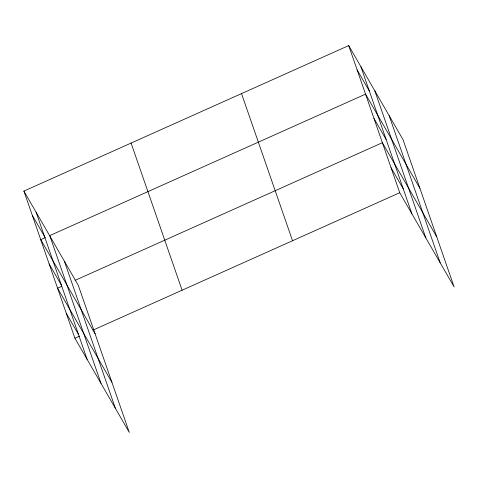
<?xml version="1.0" encoding="UTF-8"?>
<svg xmlns="http://www.w3.org/2000/svg" width="478" height="478" viewBox="0 0 478 478"><rect width="100%" height="100%" fill="white"/><g stroke="black" fill="none" stroke-linecap="round" stroke-linejoin="round"><path stroke-width="0.72" d="M23.9 191.092L78.278 285.282L129.293 432.417L74.915 338.227L23.9 191.092L348.707 45.583L403.085 139.773L454.1 286.908L399.722 192.718L348.707 45.583M45.452 237.536L40.738 239.645L95.116 333.835M49.497 235.72L365.545 94.142L419.923 188.326M61.614 286.388L57.569 288.204L111.948 382.388M75.094 280.353L382.376 142.695L436.755 236.879M74.915 338.227L79.635 336.112M93.114 330.077L399.722 192.718M357.126 69.866L369.333 91.005M373.957 118.419L386.164 139.558M391.052 167.706L403.253 188.846M32.319 215.369L44.526 236.514M49.15 263.928L61.357 285.067M66.239 313.215L78.446 334.355M389.17 115.67L440.184 262.804M374.83 90.832L425.844 237.966M360.914 66.729L411.928 213.863M241.521 93.604L292.536 240.739M131.086 143.077L182.1 290.212M64.363 261.173L115.377 408.308M50.023 236.341L101.037 383.476M36.107 212.232L87.121 359.366"/></g></svg>
